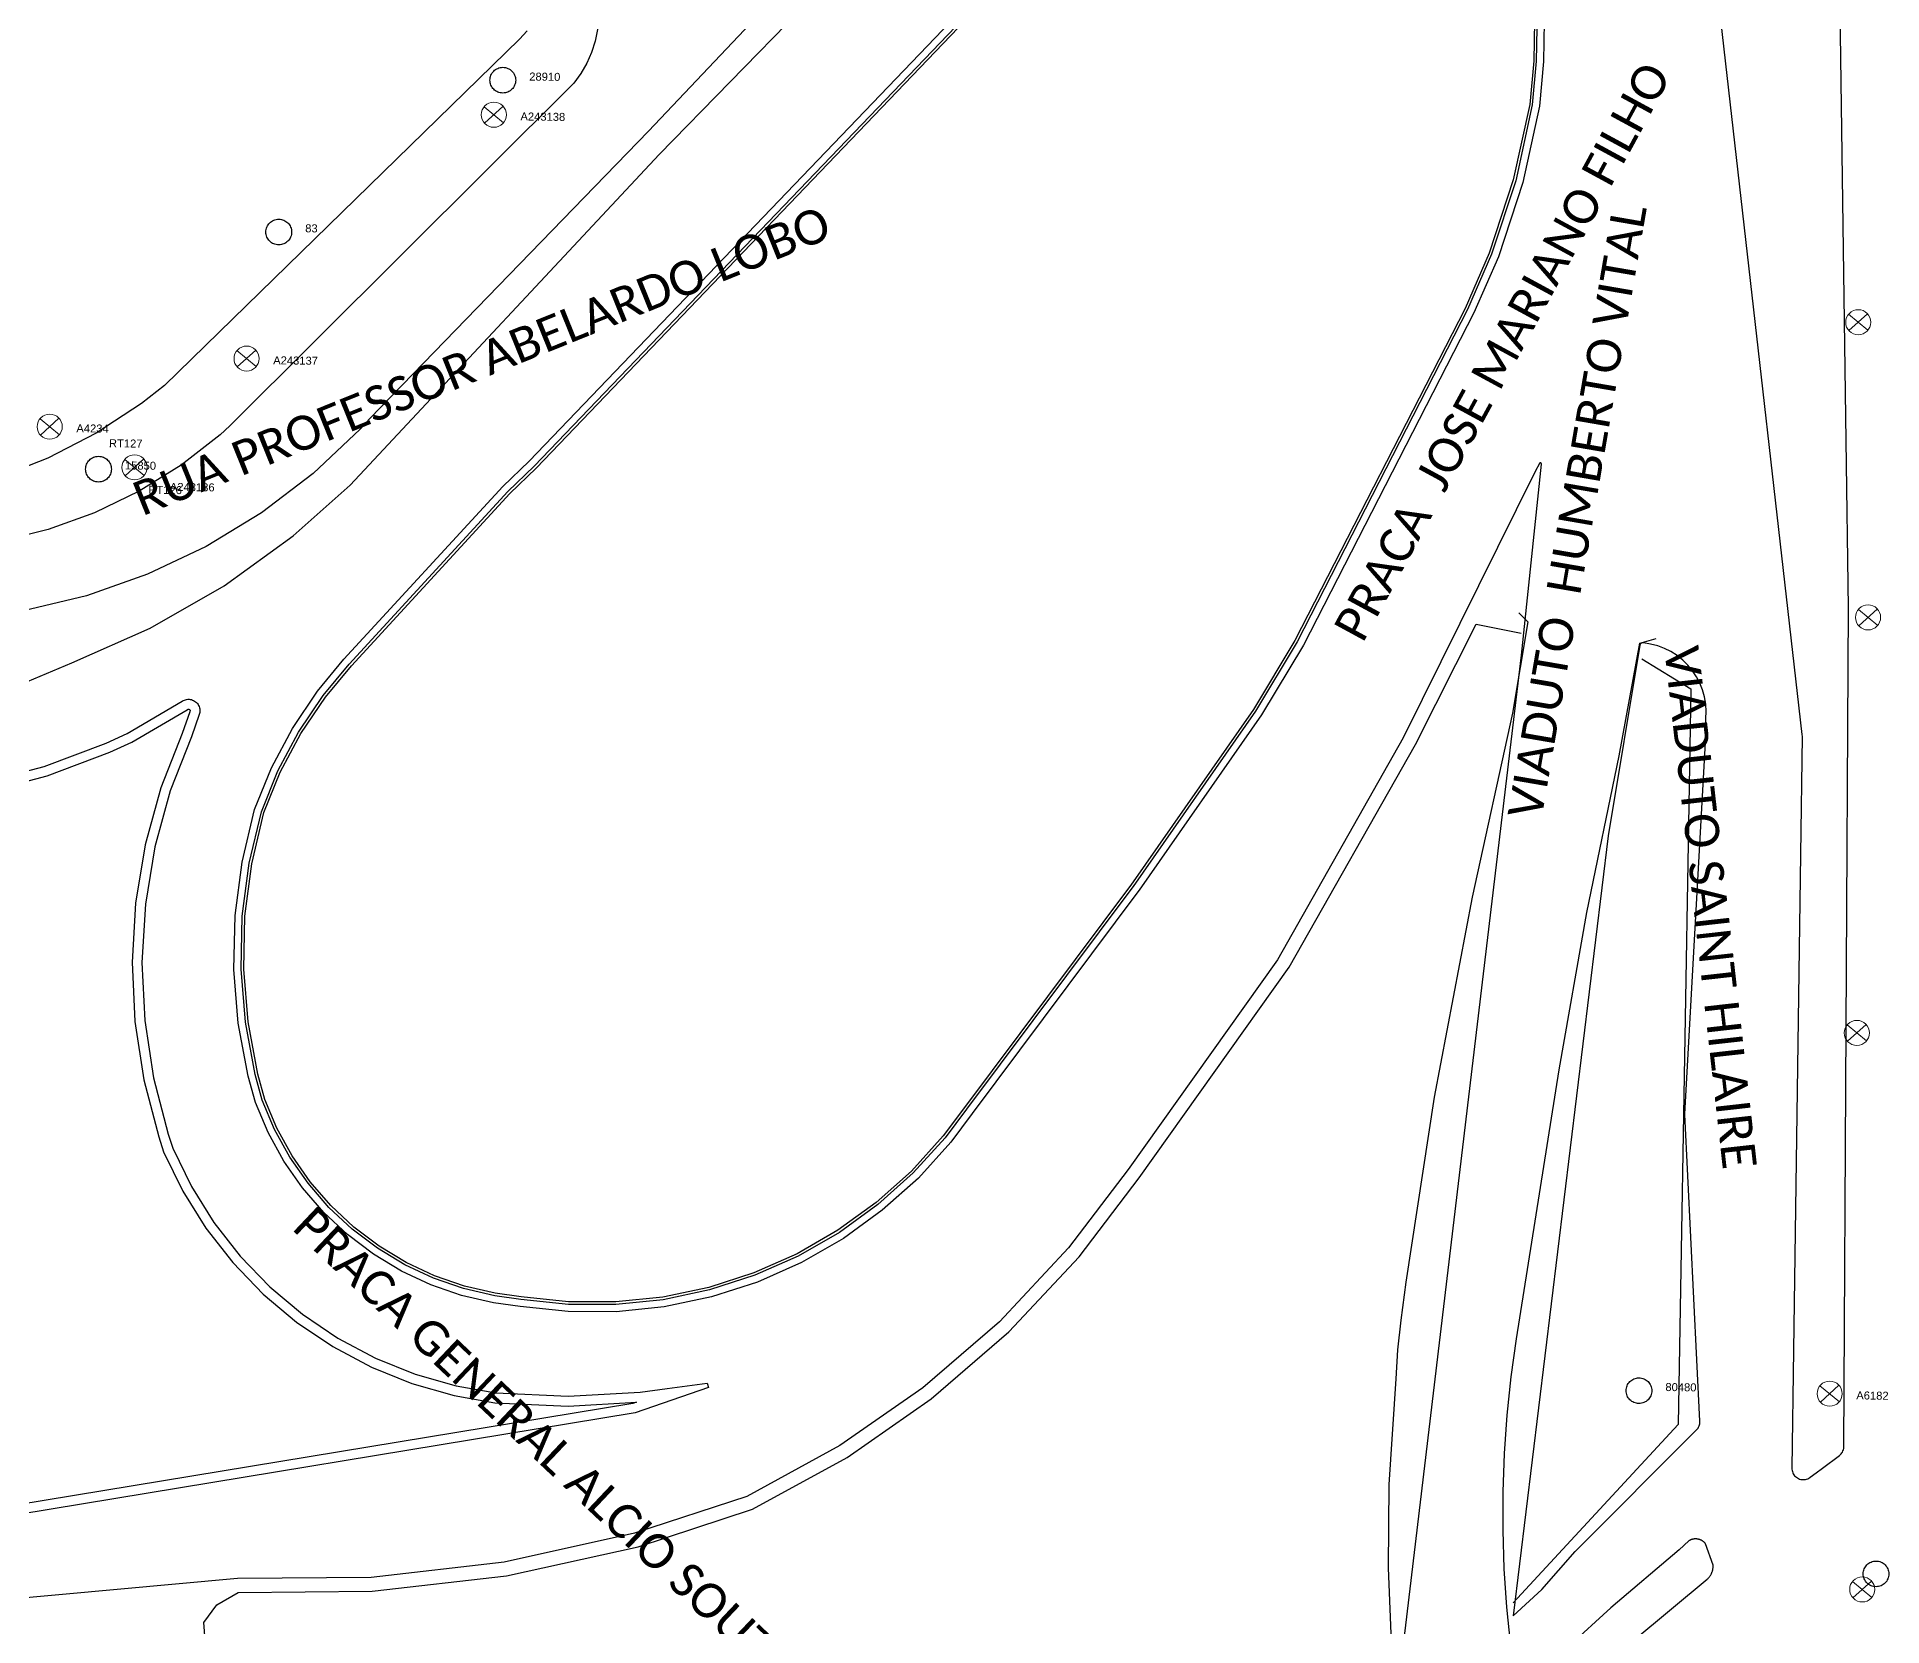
# Model space of a CAD drawing. Header units: millimetres. Extents: x 676447 to 689606, y 7455628 to 7463967.
# Drawn here: x 684026 to 684187.4, y 7459533 to 7459672 of the extents above; entities that cross this region are included whole.
import ezdxf

# ---------------------------------------------------------------- set-up
doc = ezdxf.new("R2010")
doc.units = ezdxf.units.MM
doc.header["$LTSCALE"] = 0.1
doc.header["$MEASUREMENT"] = 0
doc.linetypes.add('PHANTOM2', pattern=[1.25, 0.625, -0.125, 0.125, -0.125, 0.125, -0.125])
doc.layers.add('10.4-Postes', color=1, linetype='Continuous', lineweight=0)
for name, color, linetype in [('Caixas Subterrâneas', 5, 'Continuous'), ('LEGENDAS_INFRAESTRUTURAS', 7, 'Continuous'), ('MUB_MEIOFIO', 7, 'Continuous'), ('MUB_OBRA_ARTE', 7, 'Continuous'), ('MUB_QUADRAS', 7, 'Continuous'), ('MUB_SEGMENTO', 7, 'Continuous'), ('NOS_DE_INFRAESTRUTURA', 7, 'Continuous')]:
    doc.layers.add(name, color=color, linetype=linetype)
doc.styles.add('Legend', font='calibri.ttf')
doc.styles.get("Standard").update_dxf_attribs({"font": 'arial.ttf'})

# ---------------------------------------------------------------- blocks, each defined once
blk = doc.blocks.new('PTPT')
at = {"layer": '10.4-Postes', "color": 1, "linetype": 'PHANTOM2'}
for points in [[(-0.0000079, 0.0000104), (0.0000075, -0.000002)], [(0.000007, 0.0000109), (-0.0000074, -0.0000025)]]:
    blk.add_lwpolyline(points, dxfattribs=at)
at = {"layer": '10.4-Postes', "color": 1}
blk.add_circle((-0.0000002, 0.0000042), 0.00000987, dxfattribs=at)
blk = doc.blocks.new('MHMZ')
at = {"linetype": 'PHANTOM2'}
blk.add_circle((0, 0), 0.0000101, dxfattribs=at)

msp = doc.modelspace()

# ---------------------------------------------------------------- linework, layer by layer
at = {"layer": 'MUB_MEIOFIO', "color": 253, "linetype": 'Continuous'}
for points in [[(684166.3, 7459734.82), (684180.4, 7459610.99)], [(684120.37, 7459707.01), (684079.5, 7459663.79), (684055.13, 7459638.65), (684054.27, 7459637.73), (684050.15, 7459633.83), (684045.64, 7459630.39), (684040.8, 7459627.45), (684035.68, 7459625.02), (684030.33, 7459623.14), (684024.82, 7459621.83)], [(684072.32, 7459696.61), (684075.07, 7459675.39), (684075.13, 7459674.74), (684075.14, 7459673.71), (684075.03, 7459672.68), (684074.82, 7459671.67), (684074.5, 7459670.69), (684074.09, 7459669.74), (684073.57, 7459668.85), (684072.97, 7459668.01), (684042.88, 7459638), (684042.01, 7459637.23), (684038.6, 7459634.58), (684034.93, 7459632.29), (684031.04, 7459630.41), (684026.97, 7459628.94), (684022.77, 7459627.9)], [(684180.4, 7459610.99), (684180.42, 7459610.83), (684179.52, 7459546.81), (684179.52, 7459546.71), (684179.54, 7459546.6), (684179.56, 7459546.5), (684179.6, 7459546.4), (684179.64, 7459546.31), (684179.7, 7459546.22), (684179.76, 7459546.14), (684179.84, 7459546.06), (684179.92, 7459546), (684180, 7459545.94), (684180.1, 7459545.89), (684180.19, 7459545.85), (684180.3, 7459545.82), (684180.4, 7459545.8), (684180.5, 7459545.8), (684180.61, 7459545.8), (684180.71, 7459545.82), (684180.81, 7459545.84), (684180.91, 7459545.88), (684181, 7459545.93), (684181.09, 7459545.98), (684181.11, 7459546), (684181.65, 7459546.4), (684182.19, 7459546.8), (684183.67, 7459547.9), (684183.75, 7459547.97), (684183.82, 7459548.04), (684183.89, 7459548.13), (684183.94, 7459548.21), (684183.99, 7459548.31), (684184.03, 7459548.41), (684184.05, 7459548.51), (684184.07, 7459548.61), (684184.07, 7459548.7), (684184.47, 7459622.08), (684183.54, 7459689.07)], [(684151.71, 7459647.91), (684136.78, 7459618.82), (684133.13, 7459612.71), (684122.42, 7459597.39), (684122.4, 7459597.35), (684107.82, 7459577.84), (684105.93, 7459575.32), (684103.1, 7459572.19), (684099.95, 7459569.37), (684096.54, 7459566.9), (684092.88, 7459564.8), (684089.02, 7459563.09), (684085, 7459561.79), (684080.87, 7459560.92), (684076.68, 7459560.49), (684072.46, 7459560.5), (684068.26, 7459560.95), (684065.93, 7459561.26), (684063.15, 7459561.91), (684060.46, 7459562.84), (684057.88, 7459564.05), (684055.44, 7459565.52), (684053.17, 7459567.24), (684051.09, 7459569.18), (684049.23, 7459571.34), (684047.6, 7459573.67), (684046.22, 7459576.17), (684045.11, 7459578.79), (684044.48, 7459581.1), (684043.61, 7459585.74), (684043.22, 7459590.44), (684043.33, 7459595.16), (684043.94, 7459599.84), (684045.03, 7459604.43), (684046.5, 7459608.07), (684048.34, 7459611.54), (684050.54, 7459614.8), (684052.85, 7459617.58), (684066.75, 7459632.7), (684069.05, 7459634.92), (684110.02, 7459677.69)], [(684157.94, 7459678.67), (684157.79, 7459669.9), (684157.43, 7459666), (684155.98, 7459659.3), (684153.84, 7459652.8), (684151.71, 7459647.91)], [(684020.72, 7459613.78), (684029.06, 7459617.27), (684035.89, 7459620.3), (684042.36, 7459624.02), (684048.41, 7459628.4), (684053.4, 7459632.83), (684080.44, 7459661.75), (684092.86, 7459674.48)], [(684144.85, 7459525.49), (684155.87, 7459617.94), (684157.62, 7459634.67), (684157.61, 7459634.68), (684157.61, 7459634.69), (684157.61, 7459634.7), (684157.61, 7459634.71), (684157.6, 7459634.72), (684157.59, 7459634.72), (684157.59, 7459634.73), (684157.58, 7459634.74), (684157.57, 7459634.75), (684157.56, 7459634.75), (684157.55, 7459634.76), (684157.54, 7459634.76), (684157.53, 7459634.76), (684157.52, 7459634.76), (684157.51, 7459634.76), (684157.5, 7459634.76), (684157.49, 7459634.76), (684157.48, 7459634.76), (684157.47, 7459634.75), (684157.46, 7459634.75), (684157.45, 7459634.74), (684157.44, 7459634.73), (684157.43, 7459634.72), (684157.43, 7459634.71), (684157.05, 7459634.01), (684145.52, 7459610.71), (684134.51, 7459591.28), (684121.45, 7459572.94), (684116.25, 7459566.07), (684110.19, 7459559.61), (684103.49, 7459553.82), (684096.22, 7459548.77), (684088.11, 7459544.33), (684078.28, 7459541.1), (684066.86, 7459538.57), (684055.24, 7459537.24), (684043.54, 7459537.13), (683955.8, 7459529.12)], [(684163.44, 7459602.13), (684155.13, 7459533.89), (684157.63, 7459536.19), (684160.57, 7459539.51), (684171.18, 7459550.15), (684171.24, 7459550.22), (684171.31, 7459550.31), (684171.36, 7459550.4), (684171.4, 7459550.49), (684171.43, 7459550.59), (684171.46, 7459550.69), (684171.47, 7459550.8), (684171.47, 7459550.9), (684170.16, 7459577.74), (684170.16, 7459577.82), (684171.99, 7459610.83), (684172, 7459612.39), (684172.03, 7459613.02), (684171.99, 7459613.66), (684171.88, 7459614.29), (684171.71, 7459614.9), (684171.48, 7459615.49), (684171.18, 7459616.05), (684170.83, 7459616.58), (684170.43, 7459617.07), (684169.97, 7459617.52), (684169.48, 7459617.91), (684168.94, 7459618.25), (684168.37, 7459618.53), (684167.78, 7459618.76), (684167.16, 7459618.91), (684166.53, 7459619.01), (684166.51, 7459619.01), (684166.5, 7459619.01), (684166.47, 7459619.02), (684166.45, 7459619.02), (684166.42, 7459619.01), (684166.4, 7459619.01), (684166.37, 7459619), (684166.35, 7459618.99), (684166.33, 7459618.98), (684166.31, 7459618.97), (684166.29, 7459618.95), (684166.27, 7459618.93), (684166.26, 7459618.91), (684166.24, 7459618.89), (684166.23, 7459618.87), (684166.23, 7459618.84), (684166.22, 7459618.82), (684163.44, 7459602.13)], [(684033.9, 7459611.09), (684038.7, 7459613.91), (684038.8, 7459613.97), (684038.89, 7459614.01), (684038.99, 7459614.04), (684039.09, 7459614.06), (684039.2, 7459614.08), (684039.3, 7459614.08), (684039.41, 7459614.07), (684039.51, 7459614.05), (684039.61, 7459614.01), (684039.7, 7459613.97), (684039.79, 7459613.92), (684039.88, 7459613.86), (684039.96, 7459613.79), (684040.03, 7459613.71), (684040.09, 7459613.63), (684040.14, 7459613.54), (684040.19, 7459613.44), (684040.22, 7459613.34), (684040.24, 7459613.24), (684040.25, 7459613.14), (684040.25, 7459613.03), (684040.24, 7459612.93), (684040.22, 7459612.83), (684040.2, 7459612.74), (684039.51, 7459610.8), (684037.66, 7459606.06), (684036.31, 7459601.16), (684035.48, 7459596.14), (684035.18, 7459591.06), (684035.42, 7459585.98), (684036.18, 7459580.95), (684037.47, 7459576.03), (684037.87, 7459574.81), (684039.51, 7459571.46), (684041.48, 7459568.29), (684043.78, 7459565.35), (684046.37, 7459562.67), (684049.23, 7459560.27), (684052.33, 7459558.18), (684055.62, 7459556.43), (684059.08, 7459555.03), (684062.67, 7459554), (684066.15, 7459553.38), (684072.46, 7459553.09), (684078.78, 7459553.46), (684081.14, 7459553.77), (684084.64, 7459554.25), (684084.73, 7459553.86), (684078.33, 7459551.63), (684024.25, 7459542.71)], [(684021.05, 7459606.74), (684026.64, 7459608.2), (684032.05, 7459610.24), (684033.9, 7459611.09)], [(684156.15, 7459523.82), (684172.12, 7459537.09), (684172.15, 7459537.12), (684172.19, 7459537.15), (684172.22, 7459537.19), (684172.26, 7459537.23), (684172.29, 7459537.26), (684172.32, 7459537.3), (684172.35, 7459537.34), (684172.38, 7459537.38), (684172.41, 7459537.42), (684172.43, 7459537.46), (684172.45, 7459537.51), (684172.48, 7459537.55), (684172.5, 7459537.6), (684172.52, 7459537.64), (684172.53, 7459537.69), (684172.55, 7459537.73), (684172.57, 7459537.78), (684172.58, 7459537.83), (684172.59, 7459537.88), (684172.6, 7459537.92), (684172.61, 7459537.97), (684172.61, 7459538.02), (684172.62, 7459538.07), (684172.62, 7459538.12), (684172.62, 7459538.17), (684172.62, 7459538.22), (684172.62, 7459538.27), (684172.62, 7459538.32), (684171.97, 7459540.17), (684171.94, 7459540.2), (684171.92, 7459540.23), (684171.89, 7459540.26), (684171.87, 7459540.29), (684171.84, 7459540.31), (684171.81, 7459540.34), (684171.79, 7459540.36), (684171.76, 7459540.39), (684171.73, 7459540.41), (684171.69, 7459540.43), (684171.66, 7459540.45), (684171.63, 7459540.47), (684171.6, 7459540.49), (684171.56, 7459540.51), (684171.53, 7459540.52), (684171.49, 7459540.54), (684171.46, 7459540.55), (684171.42, 7459540.56), (684171.39, 7459540.57), (684171.35, 7459540.58), (684171.31, 7459540.59), (684171.28, 7459540.6), (684171.24, 7459540.6), (684171.2, 7459540.61), (684171.16, 7459540.61), (684171.12, 7459540.61), (684171.09, 7459540.61), (684171.05, 7459540.61), (684171.01, 7459540.61), (684170.97, 7459540.61), (684170.94, 7459540.6), (684170.9, 7459540.6), (684170.86, 7459540.59), (684170.82, 7459540.58), (684170.79, 7459540.57), (684170.75, 7459540.56), (684170.72, 7459540.55), (684170.68, 7459540.53), (684170.65, 7459540.52), (684170.61, 7459540.5), (684170.58, 7459540.48), (684170.54, 7459540.47), (684170.51, 7459540.45), (684169.66, 7459539.65), (684163.68, 7459534.57), (684156.26, 7459527.81)]]:
    msp.add_lwpolyline(points, dxfattribs=at)
at = {"layer": 'MUB_MEIOFIO', "linetype": 'Continuous'}
for points in [[(684166.3, 7459734.82), (684180.4, 7459610.99)], [(684120.37, 7459707.01), (684079.5, 7459663.79), (684055.13, 7459638.65), (684054.27, 7459637.73), (684050.15, 7459633.83), (684045.64, 7459630.39), (684040.8, 7459627.45), (684035.68, 7459625.02), (684030.33, 7459623.14), (684024.82, 7459621.83)], [(684072.32, 7459696.61), (684075.07, 7459675.39), (684075.13, 7459674.74), (684075.14, 7459673.71), (684075.03, 7459672.68), (684074.82, 7459671.67), (684074.5, 7459670.69), (684074.09, 7459669.74), (684073.57, 7459668.85), (684072.97, 7459668.01), (684042.88, 7459638), (684042.01, 7459637.23), (684038.6, 7459634.58), (684034.93, 7459632.29), (684031.04, 7459630.41), (684026.97, 7459628.94), (684022.77, 7459627.9)], [(684180.4, 7459610.99), (684180.42, 7459610.83), (684179.52, 7459546.81), (684179.52, 7459546.71), (684179.54, 7459546.6), (684179.56, 7459546.5), (684179.6, 7459546.4), (684179.64, 7459546.31), (684179.7, 7459546.22), (684179.76, 7459546.14), (684179.84, 7459546.06), (684179.92, 7459546), (684180, 7459545.94), (684180.1, 7459545.89), (684180.19, 7459545.85), (684180.3, 7459545.82), (684180.4, 7459545.8), (684180.5, 7459545.8), (684180.61, 7459545.8), (684180.71, 7459545.82), (684180.81, 7459545.84), (684180.91, 7459545.88), (684181, 7459545.93), (684181.09, 7459545.98), (684181.11, 7459546), (684181.65, 7459546.4), (684182.19, 7459546.8), (684183.67, 7459547.9), (684183.75, 7459547.97), (684183.82, 7459548.04), (684183.89, 7459548.13), (684183.94, 7459548.21), (684183.99, 7459548.31), (684184.03, 7459548.41), (684184.05, 7459548.51), (684184.07, 7459548.61), (684184.07, 7459548.7), (684184.47, 7459622.08), (684183.54, 7459689.07)], [(684151.71, 7459647.91), (684136.78, 7459618.82), (684133.13, 7459612.71), (684122.42, 7459597.39), (684122.4, 7459597.35), (684107.82, 7459577.84), (684105.93, 7459575.32), (684103.1, 7459572.19), (684099.95, 7459569.37), (684096.54, 7459566.9), (684092.88, 7459564.8), (684089.02, 7459563.09), (684085, 7459561.79), (684080.87, 7459560.92), (684076.68, 7459560.49), (684072.46, 7459560.5), (684068.26, 7459560.95), (684065.93, 7459561.26), (684063.15, 7459561.91), (684060.46, 7459562.84), (684057.88, 7459564.05), (684055.44, 7459565.52), (684053.17, 7459567.24), (684051.09, 7459569.18), (684049.23, 7459571.34), (684047.6, 7459573.67), (684046.22, 7459576.17), (684045.11, 7459578.79), (684044.48, 7459581.1), (684043.61, 7459585.74), (684043.22, 7459590.44), (684043.33, 7459595.16), (684043.94, 7459599.84), (684045.03, 7459604.43), (684046.5, 7459608.07), (684048.34, 7459611.54), (684050.54, 7459614.8), (684052.85, 7459617.58), (684066.75, 7459632.7), (684069.05, 7459634.92), (684110.02, 7459677.69)], [(684157.94, 7459678.67), (684157.79, 7459669.9), (684157.43, 7459666), (684155.98, 7459659.3), (684153.84, 7459652.8), (684151.71, 7459647.91)], [(684020.72, 7459613.78), (684029.06, 7459617.27), (684035.89, 7459620.3), (684042.36, 7459624.02), (684048.41, 7459628.4), (684053.4, 7459632.83), (684080.44, 7459661.75), (684092.86, 7459674.48)], [(684144.85, 7459525.49), (684155.87, 7459617.94), (684157.62, 7459634.67), (684157.61, 7459634.68), (684157.61, 7459634.69), (684157.61, 7459634.7), (684157.61, 7459634.71), (684157.6, 7459634.72), (684157.59, 7459634.72), (684157.59, 7459634.73), (684157.58, 7459634.74), (684157.57, 7459634.75), (684157.56, 7459634.75), (684157.55, 7459634.76), (684157.54, 7459634.76), (684157.53, 7459634.76), (684157.52, 7459634.76), (684157.51, 7459634.76), (684157.5, 7459634.76), (684157.49, 7459634.76), (684157.48, 7459634.76), (684157.47, 7459634.75), (684157.46, 7459634.75), (684157.45, 7459634.74), (684157.44, 7459634.73), (684157.43, 7459634.72), (684157.43, 7459634.71), (684157.05, 7459634.01), (684145.52, 7459610.71), (684134.51, 7459591.28), (684121.45, 7459572.94), (684116.25, 7459566.07), (684110.19, 7459559.61), (684103.49, 7459553.82), (684096.22, 7459548.77), (684088.11, 7459544.33), (684078.28, 7459541.1), (684066.86, 7459538.57), (684055.24, 7459537.24), (684043.54, 7459537.13), (683955.8, 7459529.12)], [(684163.44, 7459602.13), (684155.13, 7459533.89), (684157.63, 7459536.19), (684160.57, 7459539.51), (684171.18, 7459550.15), (684171.24, 7459550.22), (684171.31, 7459550.31), (684171.36, 7459550.4), (684171.4, 7459550.49), (684171.43, 7459550.59), (684171.46, 7459550.69), (684171.47, 7459550.8), (684171.47, 7459550.9), (684170.16, 7459577.74), (684170.16, 7459577.82), (684171.99, 7459610.83), (684172, 7459612.39), (684172.03, 7459613.02), (684171.99, 7459613.66), (684171.88, 7459614.29), (684171.71, 7459614.9), (684171.48, 7459615.49), (684171.18, 7459616.05), (684170.83, 7459616.58), (684170.43, 7459617.07), (684169.97, 7459617.52), (684169.48, 7459617.91), (684168.94, 7459618.25), (684168.37, 7459618.53), (684167.78, 7459618.76), (684167.16, 7459618.91), (684166.53, 7459619.01), (684166.51, 7459619.01), (684166.5, 7459619.01), (684166.47, 7459619.02), (684166.45, 7459619.02), (684166.42, 7459619.01), (684166.4, 7459619.01), (684166.37, 7459619), (684166.35, 7459618.99), (684166.33, 7459618.98), (684166.31, 7459618.97), (684166.29, 7459618.95), (684166.27, 7459618.93), (684166.26, 7459618.91), (684166.24, 7459618.89), (684166.23, 7459618.87), (684166.23, 7459618.84), (684166.22, 7459618.82), (684163.44, 7459602.13)], [(684033.9, 7459611.09), (684038.7, 7459613.91), (684038.8, 7459613.97), (684038.89, 7459614.01), (684038.99, 7459614.04), (684039.09, 7459614.06), (684039.2, 7459614.08), (684039.3, 7459614.08), (684039.41, 7459614.07), (684039.51, 7459614.05), (684039.61, 7459614.01), (684039.7, 7459613.97), (684039.79, 7459613.92), (684039.88, 7459613.86), (684039.96, 7459613.79), (684040.03, 7459613.71), (684040.09, 7459613.63), (684040.14, 7459613.54), (684040.19, 7459613.44), (684040.22, 7459613.34), (684040.24, 7459613.24), (684040.25, 7459613.14), (684040.25, 7459613.03), (684040.24, 7459612.93), (684040.22, 7459612.83), (684040.2, 7459612.74), (684039.51, 7459610.8), (684037.66, 7459606.06), (684036.31, 7459601.16), (684035.48, 7459596.14), (684035.18, 7459591.06), (684035.42, 7459585.98), (684036.18, 7459580.95), (684037.47, 7459576.03), (684037.87, 7459574.81), (684039.51, 7459571.46), (684041.48, 7459568.29), (684043.78, 7459565.35), (684046.37, 7459562.67), (684049.23, 7459560.27), (684052.33, 7459558.18), (684055.62, 7459556.43), (684059.08, 7459555.03), (684062.67, 7459554), (684066.15, 7459553.38), (684072.46, 7459553.09), (684078.78, 7459553.46), (684081.14, 7459553.77), (684084.64, 7459554.25), (684084.73, 7459553.86), (684078.33, 7459551.63), (684024.25, 7459542.71)], [(684021.05, 7459606.74), (684026.64, 7459608.2), (684032.05, 7459610.24), (684033.9, 7459611.09)], [(684156.15, 7459523.82), (684172.12, 7459537.09), (684172.15, 7459537.12), (684172.19, 7459537.15), (684172.22, 7459537.19), (684172.26, 7459537.23), (684172.29, 7459537.26), (684172.32, 7459537.3), (684172.35, 7459537.34), (684172.38, 7459537.38), (684172.41, 7459537.42), (684172.43, 7459537.46), (684172.45, 7459537.51), (684172.48, 7459537.55), (684172.5, 7459537.6), (684172.52, 7459537.64), (684172.53, 7459537.69), (684172.55, 7459537.73), (684172.57, 7459537.78), (684172.58, 7459537.83), (684172.59, 7459537.88), (684172.6, 7459537.92), (684172.61, 7459537.97), (684172.61, 7459538.02), (684172.62, 7459538.07), (684172.62, 7459538.12), (684172.62, 7459538.17), (684172.62, 7459538.22), (684172.62, 7459538.27), (684172.62, 7459538.32), (684171.97, 7459540.17), (684171.94, 7459540.2), (684171.92, 7459540.23), (684171.89, 7459540.26), (684171.87, 7459540.29), (684171.84, 7459540.31), (684171.81, 7459540.34), (684171.79, 7459540.36), (684171.76, 7459540.39), (684171.73, 7459540.41), (684171.69, 7459540.43), (684171.66, 7459540.45), (684171.63, 7459540.47), (684171.6, 7459540.49), (684171.56, 7459540.51), (684171.53, 7459540.52), (684171.49, 7459540.54), (684171.46, 7459540.55), (684171.42, 7459540.56), (684171.39, 7459540.57), (684171.35, 7459540.58), (684171.31, 7459540.59), (684171.28, 7459540.6), (684171.24, 7459540.6), (684171.2, 7459540.61), (684171.16, 7459540.61), (684171.12, 7459540.61), (684171.09, 7459540.61), (684171.05, 7459540.61), (684171.01, 7459540.61), (684170.97, 7459540.61), (684170.94, 7459540.6), (684170.9, 7459540.6), (684170.86, 7459540.59), (684170.82, 7459540.58), (684170.79, 7459540.57), (684170.75, 7459540.56), (684170.72, 7459540.55), (684170.68, 7459540.53), (684170.65, 7459540.52), (684170.61, 7459540.5), (684170.58, 7459540.48), (684170.54, 7459540.47), (684170.51, 7459540.45), (684169.66, 7459539.65), (684163.68, 7459534.57), (684156.26, 7459527.81)]]:
    msp.add_lwpolyline(points, dxfattribs=at)
at = {"layer": 'MUB_OBRA_ARTE', "linetype": 'Continuous'}
for points in [[(684157.31, 7459678.65), (684157.16, 7459669.93), (684156.81, 7459666.1), (684155.37, 7459659.46), (684153.25, 7459653.02), (684151.14, 7459648.18)], [(684151.14, 7459648.18), (684136.23, 7459619.12), (684132.6, 7459613.05), (684121.88, 7459597.71), (684121.86, 7459597.68), (684107.32, 7459578.22), (684105.45, 7459575.72), (684102.66, 7459572.64), (684099.56, 7459569.86), (684096.2, 7459567.43), (684092.6, 7459565.36), (684088.8, 7459563.68), (684084.84, 7459562.4), (684080.77, 7459561.54), (684076.65, 7459561.12), (684072.49, 7459561.13), (684068.33, 7459561.57), (684066.04, 7459561.88), (684063.32, 7459562.51), (684060.7, 7459563.42), (684058.18, 7459564.6), (684055.79, 7459566.04), (684053.57, 7459567.72), (684051.54, 7459569.62), (684049.73, 7459571.73), (684048.13, 7459574), (684046.78, 7459576.44), (684045.7, 7459579), (684045.09, 7459581.24), (684044.23, 7459585.82), (684043.85, 7459590.46), (684043.96, 7459595.11), (684044.56, 7459599.73), (684045.63, 7459604.24), (684047.07, 7459607.81), (684048.88, 7459611.22), (684051.04, 7459614.42), (684053.32, 7459617.17), (684067.2, 7459632.26), (684069.49, 7459634.48), (684110.47, 7459677.25)], [(684155.63, 7459621.66), (684156.42, 7459620.85), (684155.09, 7459612.88), (684151.54, 7459596.76), (684148.23, 7459579.27), (684145.74, 7459563.07), (684145.3, 7459559.75), (684145.03, 7459557.16), (684144.86, 7459554.61), (684144.27, 7459545.38), (684144.21, 7459538.08), (684144.59, 7459528.71)], [(684040.72, 7459531.75), (684040.6, 7459533.29), (684041.72, 7459534.83), (684043.6, 7459535.92), (684055.31, 7459536.03), (684067.06, 7459537.37), (684078.6, 7459539.93), (684088.59, 7459543.21), (684096.86, 7459547.74), (684104.23, 7459552.86), (684111.03, 7459558.73), (684117.18, 7459565.29), (684122.43, 7459572.22), (684135.53, 7459590.63), (684146.59, 7459610.14), (684151.89, 7459620.67), (684155.85, 7459619.86)], [(684156.39, 7459517.06), (684154.59, 7459534.65), (684154.36, 7459538), (684154.25, 7459541.36), (684154.25, 7459544.72), (684154.37, 7459548.09), (684154.61, 7459551.44), (684154.96, 7459554.79), (684155.42, 7459558.12), (684159.15, 7459581.65), (684161.57, 7459595.42), (684164.4, 7459609.12), (684166.23, 7459618.98), (684167.66, 7459619.39)], [(684166.39, 7459617.63), (684170.67, 7459615), (684169.57, 7459550.62), (684155.13, 7459535.02)], [(684034.3, 7459610.33), (684039.14, 7459613.17), (684039.19, 7459613.2), (684039.25, 7459613.22), (684039.27, 7459613.22), (684039.32, 7459613.2), (684039.34, 7459613.19), (684039.35, 7459613.18), (684039.36, 7459613.17), (684039.38, 7459613.14), (684039.39, 7459613.13), (684039.39, 7459613.11), (684039.39, 7459613.1), (684039.39, 7459613.07), (684039.39, 7459613.06), (684039.38, 7459613.01), (684039.37, 7459612.98), (684038.71, 7459611.1), (684036.84, 7459606.33), (684035.47, 7459601.34), (684034.63, 7459596.24), (684034.32, 7459591.07), (684034.56, 7459585.9), (684035.34, 7459580.78), (684036.65, 7459575.79), (684037.07, 7459574.49), (684038.76, 7459571.04), (684040.77, 7459567.8), (684043.13, 7459564.79), (684045.78, 7459562.04), (684048.71, 7459559.58), (684051.89, 7459557.44), (684055.26, 7459555.65), (684058.8, 7459554.22), (684062.48, 7459553.16), (684066.05, 7459552.52), (684072.47, 7459552.23), (684078.45, 7459552.58), (684078.12, 7459552.47), (684024.14, 7459543.56)], [(684021.22, 7459605.9), (684026.9, 7459607.38), (684032.38, 7459609.45), (684034.3, 7459610.33)]]:
    msp.add_lwpolyline(points, dxfattribs=at)
at = {"layer": 'MUB_QUADRAS', "linetype": 'Continuous'}
for points in [[(684157.08, 7459678.64), (684156.93, 7459669.95), (684156.58, 7459666.13), (684155.15, 7459659.53), (684153.04, 7459653.11), (684150.93, 7459648.28)], [(684150.93, 7459648.28), (684136.03, 7459619.24), (684132.41, 7459613.18), (684121.68, 7459597.83), (684121.67, 7459597.8), (684107.13, 7459578.35), (684105.27, 7459575.87), (684102.49, 7459572.8), (684099.41, 7459570.04), (684096.07, 7459567.62), (684092.49, 7459565.57), (684088.71, 7459563.89), (684084.78, 7459562.62), (684080.74, 7459561.77), (684076.64, 7459561.35), (684072.51, 7459561.36), (684068.36, 7459561.8), (684066.08, 7459562.11), (684063.39, 7459562.74), (684060.78, 7459563.64), (684058.29, 7459564.81), (684055.92, 7459566.23), (684053.72, 7459567.9), (684051.71, 7459569.78), (684049.91, 7459571.87), (684048.33, 7459574.13), (684046.99, 7459576.55), (684045.92, 7459579.07), (684045.32, 7459581.29), (684044.46, 7459585.86), (684044.08, 7459590.47), (684044.19, 7459595.09), (684044.79, 7459599.68), (684045.85, 7459604.17), (684047.28, 7459607.71), (684049.08, 7459611.1), (684051.23, 7459614.28), (684053.5, 7459617.01), (684067.36, 7459632.1), (684069.66, 7459634.31), (684110.63, 7459677.09)], [(684068.88, 7459672.57), (684068.2, 7459671.84), (684037.14, 7459641.54), (684035.14, 7459639.97), (684031.17, 7459637.36), (684026.95, 7459635.19), (684022.53, 7459633.46)], [(684034.3, 7459610.33), (684039.14, 7459613.17), (684039.19, 7459613.2), (684039.2, 7459613.21), (684039.25, 7459613.22), (684039.27, 7459613.22), (684039.27, 7459613.22), (684039.28, 7459613.22), (684039.32, 7459613.2), (684039.34, 7459613.19), (684039.35, 7459613.18), (684039.36, 7459613.17), (684039.37, 7459613.16), (684039.38, 7459613.14), (684039.39, 7459613.13), (684039.39, 7459613.11), (684039.39, 7459613.1), (684039.39, 7459613.07), (684039.39, 7459613.06), (684039.38, 7459613.01), (684039.37, 7459612.98), (684038.71, 7459611.1), (684036.84, 7459606.33), (684035.47, 7459601.34), (684034.63, 7459596.24), (684034.32, 7459591.07), (684034.56, 7459585.9), (684035.34, 7459580.78), (684036.65, 7459575.79), (684037.07, 7459574.49), (684038.76, 7459571.04), (684040.77, 7459567.8), (684043.13, 7459564.79), (684045.78, 7459562.04), (684048.71, 7459559.58), (684051.89, 7459557.44), (684055.26, 7459555.65), (684058.8, 7459554.22), (684062.48, 7459553.16), (684066.05, 7459552.52), (684072.47, 7459552.23), (684078.45, 7459552.58), (684078.12, 7459552.47), (684024.14, 7459543.56)], [(684021.22, 7459605.9), (684026.9, 7459607.38), (684032.38, 7459609.45), (684034.3, 7459610.33)]]:
    msp.add_lwpolyline(points, dxfattribs=at)

# ---------------------------------------------------------------- block references
at = {"layer": 'Caixas Subterrâneas', "color": 40, "xscale": 111319.4907932736, "yscale": 111319.4907932736, "zscale": 111319.4907932736}
for p, rotation in [((684066.75, 7459668.26), 359.2994222077777), ((684047.15, 7459654.97), 359.2994926776929), ((684031.38, 7459634.22), 359.2995462732665), ((684166.14, 7459553.58), 359.2990089339209), ((684186.88, 7459537.55), 359.2989251066906)]:
    msp.add_blockref('MHMZ', p, dxfattribs=dict(at, rotation=rotation))
at = {"layer": 'NOS_DE_INFRAESTRUTURA', "color": 1}
for p, xscale, yscale, zscale, rotation in [((684065.98, 7459664.77), 111319.4907932736, 111319.4907932736, 111319.4907932736, 359.2994240755252), ((684185.34, 7459646.61), 111319.4907932736, 111319.4907932736, 111319.4907932736, 359.298964464979), ((684044.35, 7459643.43), 111319.4907932735, 111319.4907932735, 111319.4907932735, 359.2994997677397), ((684027.13, 7459637.47), 111319.4907932735, 111319.4907932735, 111319.4907932735, 359.2995634346727), ((684034.55, 7459633.91), 111319.4907932736, 111319.4907932736, 111319.4907932736, 359.2995341292171), ((684186.2, 7459620.78), 111319.4907932736, 111319.4907932736, 111319.4907932736, 359.2989532847741), ((684185.22, 7459584.42), 111319.4907932736, 111319.4907932736, 111319.4907932736, 359.2989458274768), ((684182.84, 7459552.85), 111319.4907932736, 111319.4907932736, 111319.4907932736, 359.2989451630636), ((684185.69, 7459535.72), 111319.4907932735, 111319.4907932735, 111319.4907932735, 359.2989290783841)]:
    msp.add_blockref('PTPT', p, dxfattribs=dict(at, xscale=xscale, yscale=yscale, zscale=zscale, rotation=rotation))

# ---------------------------------------------------------------- texts
at = {"layer": 'LEGENDAS_INFRAESTRUTURAS', "color": 5}
for s, rotation, p in [('28910', 359.2994, (684069.06, 7459668.23)), ('83', 359.2995, (684049.46, 7459654.95)), ('15850', 359.2995, (684033.69, 7459634.2)), ('80480', 359.299, (684168.45, 7459553.55))]:
    msp.add_text(s, height=0.7, rotation=rotation, dxfattribs=at).set_placement(p)
at = {"layer": 'LEGENDAS_INFRAESTRUTURAS', "color": 1}
for s, rotation, p in [('A243138', 359.2994, (684068.29, 7459664.74)), ('A243137', 359.2995, (684046.66, 7459643.4)), ('A4234', 359.2996, (684029.44, 7459637.45)), ('RT127', 359.2995, (684032.29, 7459636.14)), ('RT126', 359.2995, (684035.74, 7459632.07)), ('A243136', 359.2995, (684037.62, 7459632.32)), ('A6182', 359.2989, (684185.15, 7459552.82))]:
    msp.add_text(s, height=0.7, rotation=rotation, dxfattribs=at).set_placement(p)
at = {"layer": 'MUB_SEGMENTO', "color": 253, "style": 'Legend'}
for s, rotation, p in [('PRACA  JOSE MARIANO FILHO', 61.4834, (684141.97, 7459618.92)), ('RUA PROFESSOR ABELARDO LOBO', 22.0233, (684035.21, 7459630.09)), ('VIADUTO  HUMBERTO VITAL', 80.226, (684157.6, 7459603.49)), ('VIADUTO SAINT HILAIRE', 276.4236, (684168.35, 7459618.55)), ('PRACA GENERAL ALCIO SOUTO', 316.5923, (684048.21, 7459567.74))]:
    msp.add_text(s, height=3, rotation=rotation, dxfattribs=at).set_placement(p)

doc.saveas('drawing.dxf')
